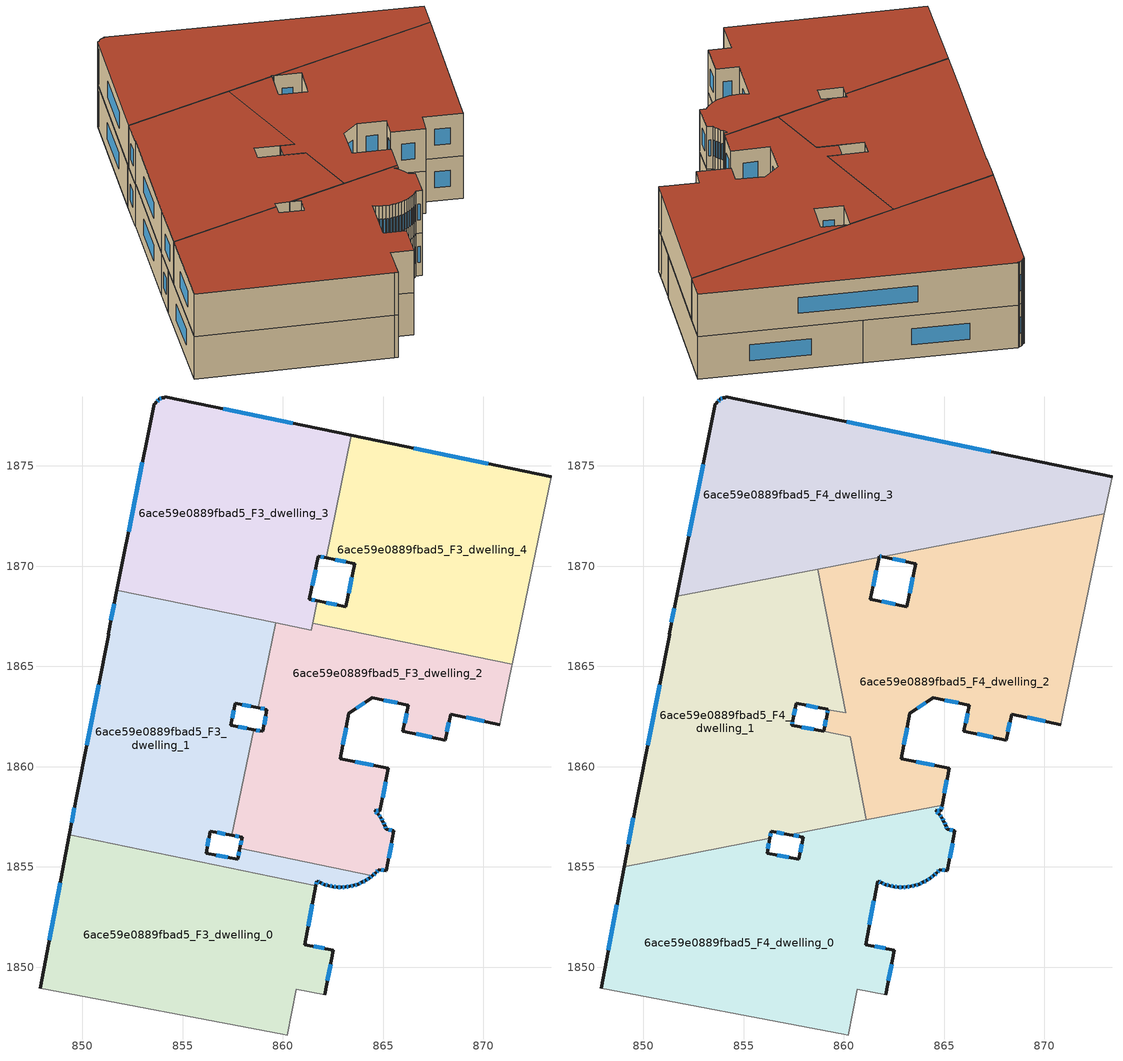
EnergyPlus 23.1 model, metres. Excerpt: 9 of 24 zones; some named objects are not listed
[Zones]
6ace59e0889fbad5_F3_dwelling_0
 floor to 6ace59e0889fbad5_F2_dwelling_0 (EU_floor_Construction): 861.65,1854.07 861.09,1851.13 862.51,1850.85 862.09,1848.62 860.67,1848.9 860.23,1846.6 859.99,1846.65 847.89,1848.95 849.35,1856.6 z9
 wall outside (EU_wall_Construction): 862.09,1848.62 862.51,1850.85 861.09,1851.13 861.65,1854.07 / 849.35,1856.6 847.89,1848.95 z9:12
 wall adiabatic (EU_wall_Construction): 847.89,1848.95 859.99,1846.65 860.23,1846.6 860.67,1848.9 862.09,1848.62 z9:12
 wall to 6ace59e0889fbad5_F3_dwelling_1 (EU_wall_Construction): 861.65,1854.07 849.35,1856.6 z9:12
 window (EU_Window_Construction): 862.07,1850.94 861.53,1851.04 / 862.22,1849.32 862.38,1850.15 / 848.89,1854.2 848.34,1851.35 / 861.26,1852.05 861.47,1853.15 z9.94:11.06
6ace59e0889fbad5_F3_dwelling_1
 floor to 6ace59e0889fbad5_F2_dwelling_1 (EU_floor_Construction): 859.64,1867.17 858.77,1862.93 857.62,1863.15 857.41,1862.07 858.54,1861.85 857.46,1856.58 856.38,1856.78 856.17,1855.69 857.75,1855.39 857.86,1855.92 864.46,1854.56 864.31,1854.44 864.13,1854.33 863.94,1854.23 863.75,1854.14 863.55,1854.08 863.34,1854.04 863.13,1854 862.92,1853.99 862.71,1853.99 862.5,1854.02 862.29,1854.07 862.08,1854.12 861.88,1854.2 861.69,1854.3 861.65,1854.07 849.35,1856.6 849.72,1858.56 851.32,1866.6 851.28,1866.6 851.72,1868.8 z9
 wall outside (EU_wall_Construction): 861.65,1854.07 861.69,1854.3 861.88,1854.2 862.08,1854.12 862.29,1854.07 862.5,1854.02 862.71,1853.99 862.92,1853.99 863.13,1854 863.34,1854.04 863.55,1854.08 863.75,1854.14 863.94,1854.23 864.13,1854.33 864.31,1854.44 864.46,1854.56 / 851.32,1866.6 849.72,1858.56 849.35,1856.6 / 851.32,1866.6 851.28,1866.6 / 851.72,1868.8 851.28,1866.6 / 858.54,1861.85 857.41,1862.07 857.62,1863.15 858.77,1862.93 / 857.86,1855.92 857.75,1855.39 856.17,1855.69 856.38,1856.78 857.46,1856.58 z9:12
 wall to 6ace59e0889fbad5_F3_dwelling_2 (EU_wall_Construction): 858.77,1862.93 859.64,1867.17 / 857.46,1856.58 858.54,1861.85 / 864.46,1854.56 857.86,1855.92 z9:12
 wall to 6ace59e0889fbad5_F3_dwelling_3 (EU_wall_Construction): 859.64,1867.17 851.72,1868.8 z9:12
 window (EU_Window_Construction): 863.61,1854.1 863.69,1854.12 / 863.4,1854.05 863.48,1854.07 / 863.19,1854.01 863.27,1854.02 / 862.98,1853.99 863.06,1854 / 862.77,1853.99 862.85,1853.99 / 862.56,1854.01 862.64,1854 / 862.35,1854.05 862.43,1854.03 / 862.15,1854.11 862.22,1854.08 / 861.95,1854.18 862.02,1854.15 / 861.75,1854.27 861.82,1854.23 / 861.66,1854.14 861.68,1854.22 / 849.6,1857.95 849.46,1857.22 / 850.82,1864.08 850.22,1861.08 / 851.58,1868.12 851.42,1867.29 / 857.98,1863.09 858.41,1863 / 857.47,1862.41 857.55,1862.81 / 858.19,1861.92 857.76,1862 / 856.72,1856.72 857.12,1856.64 / 856.23,1856.03 856.31,1856.44 / 857.26,1855.48 856.67,1855.6 / 857.82,1855.76 857.79,1855.56 / 864.36,1854.48 864.41,1854.52 / 864.19,1854.36 864.25,1854.41 / 864,1854.26 864.07,1854.3 / 863.81,1854.17 863.88,1854.2 z9.94:11.06
6ace59e0889fbad5_F3_dwelling_2
 floor to 6ace59e0889fbad5_F2_dwelling_2 (EU_floor_Construction): 871.44,1865.1 871.42,1865 870.97,1862.85 870.82,1862.1 868.37,1862.62 868.09,1861.33 865.98,1861.77 866.26,1863.07 864.45,1863.44 863.29,1862.66 862.86,1860.39 865.25,1859.93 864.84,1857.78 864.59,1857.83 864.76,1857.62 864.89,1857.45 864.99,1857.26 865.08,1857.08 865.17,1856.88 865.54,1856.8 865.16,1854.81 864.78,1854.87 864.63,1854.72 864.48,1854.58 864.46,1854.56 857.86,1855.92 857.96,1856.48 857.46,1856.58 858.54,1861.85 858.99,1861.76 859.2,1862.85 858.77,1862.93 859.64,1867.17 861.42,1866.81 861.49,1867.15 z9
 wall outside (EU_wall_Construction): 864.46,1854.56 864.48,1854.58 864.63,1854.72 864.78,1854.87 865.16,1854.81 865.54,1856.8 865.17,1856.88 865.08,1857.08 864.99,1857.26 864.89,1857.45 864.76,1857.62 864.59,1857.83 864.84,1857.78 865.25,1859.93 862.86,1860.39 863.29,1862.66 864.45,1863.44 866.26,1863.07 865.98,1861.77 868.09,1861.33 868.37,1862.62 870.82,1862.1 / 857.46,1856.58 857.96,1856.48 857.86,1855.92 / 858.77,1862.93 859.2,1862.85 858.99,1861.76 858.54,1861.85 z9:12
 wall to 6ace59e0889fbad5_F3_dwelling_4 (EU_wall_Construction): 871.44,1865.1 861.49,1867.15 z9:12
 wall adiabatic (EU_wall_Construction): 870.82,1862.1 870.97,1862.85 871.42,1865 871.44,1865.1 z9:12
 wall to 6ace59e0889fbad5_F3_dwelling_3 (EU_wall_Construction): 861.49,1867.15 861.42,1866.81 859.64,1867.17 z9:12
 window (EU_Window_Construction): 868.18,1861.73 868.28,1862.22 / 866.64,1861.63 867.43,1861.47 / 866.17,1862.66 866.07,1862.18 / 865.02,1863.32 865.69,1863.18 / 863.65,1862.91 864.09,1863.2 / 862.99,1861.1 863.15,1861.95 / 864.5,1860.07 863.61,1860.24 / 864.97,1858.45 865.12,1859.25 / 864.67,1857.81 864.76,1857.8 / 864.71,1857.68 864.64,1857.76 / 864.85,1857.5 864.8,1857.57 / 864.96,1857.32 864.92,1857.39 / 865.05,1857.13 865.02,1857.2 / 865.14,1856.94 865.11,1857.01 / 865.42,1856.83 865.28,1856.85 / 865.28,1855.43 865.42,1856.18 / 864.9,1854.85 865.04,1854.83 / 864.68,1854.76 864.74,1854.82 / 864.53,1854.62 864.58,1854.67 / 857.93,1856.31 857.89,1856.1 / 857.62,1856.55 857.81,1856.51 / 858.85,1861.79 858.68,1861.82 / 859.14,1862.51 859.06,1862.1 / 858.9,1862.91 859.07,1862.88 / 869.14,1862.46 870.05,1862.27 z9.94:11.06
6ace59e0889fbad5_F3_dwelling_3
 floor to 6ace59e0889fbad5_F2_dwelling_3 (EU_floor_Construction): 863.42,1876.53 862.16,1870.42 861.77,1870.51 861.33,1868.36 861.72,1868.28 861.42,1866.81 851.72,1868.8 853.58,1878.11 853.64,1878.09 853.69,1878.2 853.81,1878.32 853.98,1878.39 854.1,1878.4 854.11,1878.46 z9
 wall outside (EU_wall_Construction): 863.42,1876.53 854.11,1878.46 854.1,1878.4 853.98,1878.39 853.81,1878.32 853.69,1878.2 853.64,1878.09 853.58,1878.11 851.72,1868.8 / 861.72,1868.28 861.33,1868.36 861.77,1870.51 862.16,1870.42 z9:12
 wall to 6ace59e0889fbad5_F3_dwelling_4 (EU_wall_Construction): 862.16,1870.42 863.42,1876.53 / 861.49,1867.15 861.72,1868.28 z9:12
 window (EU_Window_Construction): 853.78,1878.28 853.73,1878.24 / 853.93,1878.37 853.87,1878.34 / 860.5,1877.13 857.03,1877.85 / 861.89,1870.48 862.04,1870.45 / 861.47,1869.03 861.63,1869.83 / 861.6,1868.3 861.45,1868.33 / 853,1875.19 852.3,1871.72 z9.94:11.06
6ace59e0889fbad5_F3_dwelling_4
 floor to 6ace59e0889fbad5_F2_dwelling_4 (EU_floor_Construction): 873.37,1874.47 871.44,1865.1 861.49,1867.15 861.72,1868.28 863.14,1867.98 863.59,1870.13 862.16,1870.42 863.42,1876.53 z9
 wall outside (EU_wall_Construction): 862.16,1870.42 863.59,1870.13 863.14,1867.98 861.72,1868.28 / 873.37,1874.47 863.42,1876.53 z9:12
 wall adiabatic (EU_wall_Construction): 871.44,1865.1 873.37,1874.47 z9:12
 window (EU_Window_Construction): 862.7,1868.07 862.17,1868.18 / 863.45,1869.45 863.28,1868.65 / 862.61,1870.33 863.14,1870.22 / 870.25,1875.11 866.54,1875.88 z9.94:11.06
6ace59e0889fbad5_F4_dwelling_0
 floor to 6ace59e0889fbad5_F3_dwelling_0 (EU_floor_Construction): 861.65,1854.07 861.09,1851.13 862.51,1850.85 862.09,1848.62 860.67,1848.9 860.23,1846.6 859.99,1846.65 847.89,1848.95 849.04,1855.02 853.17,1855.82 z12
 floor to 6ace59e0889fbad5_F3_dwelling_2 (EU_floor_Construction): 864.9,1858.09 864.84,1857.78 864.59,1857.83 864.76,1857.62 864.89,1857.45 864.99,1857.26 865.08,1857.08 865.17,1856.88 865.54,1856.8 865.16,1854.81 864.78,1854.87 864.63,1854.72 864.48,1854.58 864.46,1854.56 857.86,1855.92 857.96,1856.48 857.46,1856.58 857.47,1856.65 z12
 floor to 6ace59e0889fbad5_F3_dwelling_1 (EU_floor_Construction): 864.46,1854.56 864.31,1854.44 864.13,1854.33 863.94,1854.23 863.75,1854.14 863.55,1854.08 863.34,1854.04 863.13,1854 862.92,1853.99 862.71,1853.99 862.5,1854.02 862.29,1854.07 862.08,1854.12 861.88,1854.2 861.69,1854.3 861.65,1854.07 853.17,1855.82 856.31,1856.42 856.17,1855.69 857.75,1855.39 857.86,1855.92 z12
 wall outside (EU_wall_Construction): 862.09,1848.62 862.51,1850.85 861.09,1851.13 861.69,1854.3 861.88,1854.2 862.08,1854.12 862.29,1854.07 862.5,1854.02 862.71,1853.99 862.92,1853.99 863.13,1854 863.34,1854.04 863.55,1854.08 863.75,1854.14 863.94,1854.23 864.13,1854.33 864.31,1854.44 864.48,1854.58 864.63,1854.72 864.78,1854.87 865.16,1854.81 865.54,1856.8 865.17,1856.88 865.08,1857.08 864.99,1857.26 864.89,1857.45 864.76,1857.62 864.59,1857.83 864.84,1857.78 864.9,1858.09 / 849.04,1855.02 847.89,1848.95 / 857.28,1856.61 857.96,1856.48 857.75,1855.39 856.17,1855.69 856.31,1856.42 z12:15
 wall adiabatic (EU_wall_Construction): 847.89,1848.95 859.99,1846.65 860.23,1846.6 860.67,1848.9 862.09,1848.62 z12:15
 wall to 6ace59e0889fbad5_F4_dwelling_1 (EU_wall_Construction): 856.31,1856.42 849.04,1855.02 / 861.12,1857.36 857.28,1856.61 z12:15
 wall to 6ace59e0889fbad5_F4_dwelling_2 (EU_wall_Construction): 864.9,1858.09 861.13,1857.36 z12:15
 window (EU_Window_Construction): 864.96,1857.32 864.92,1857.39 / 865.05,1857.13 865.02,1857.2 / 865.14,1856.94 865.11,1857.01 / 865.42,1856.83 865.28,1856.85 / 865.28,1855.43 865.42,1856.18 / 864.9,1854.85 865.04,1854.83 / 864.68,1854.76 864.74,1854.82 / 864.53,1854.62 864.58,1854.67 / 864.36,1854.48 864.42,1854.53 / 864.19,1854.36 864.25,1854.41 / 864,1854.26 864.07,1854.3 / 863.81,1854.17 863.88,1854.2 / 863.61,1854.1 863.69,1854.12 / 863.4,1854.05 863.48,1854.07 / 863.19,1854.01 863.27,1854.02 / 862.98,1853.99 863.06,1854 / 862.77,1853.99 862.85,1853.99 / 862.56,1854.01 862.64,1854 / 862.35,1854.05 862.43,1854.03 / 862.15,1854.11 862.22,1854.08 / 861.95,1854.18 862.02,1854.15 / 861.75,1854.27 861.82,1854.23 / 861.28,1852.12 861.5,1853.3 / 862.07,1850.94 861.53,1851.04 / 862.22,1849.32 862.38,1850.15 / 848.68,1853.11 848.25,1850.85 / 856.21,1855.92 856.26,1856.19 / 857.26,1855.48 856.67,1855.6 / 857.9,1856.14 857.82,1855.73 / 857.5,1856.57 857.75,1856.52 / 864.86,1857.88 864.88,1857.99 / 864.67,1857.81 864.76,1857.8 / 864.71,1857.68 864.64,1857.76 / 864.85,1857.5 864.8,1857.57 z12.94:14.06
 roof outside (EU_roof_Construction): 862.09,1848.62 862.51,1850.85 861.09,1851.13 861.69,1854.3 861.88,1854.2 862.08,1854.12 862.29,1854.07 862.5,1854.02 862.71,1853.99 862.92,1853.99 863.13,1854 863.34,1854.04 863.55,1854.08 863.75,1854.14 863.94,1854.23 864.13,1854.33 864.31,1854.44 864.48,1854.58 864.63,1854.72 864.78,1854.87 865.16,1854.81 865.54,1856.8 865.17,1856.88 865.08,1857.08 864.99,1857.26 864.89,1857.45 864.76,1857.62 864.59,1857.83 864.84,1857.78 864.9,1858.09 857.28,1856.61 857.96,1856.48 857.75,1855.39 856.17,1855.69 856.31,1856.42 849.04,1855.02 847.89,1848.95 859.99,1846.65 860.23,1846.6 860.67,1848.9 z15
6ace59e0889fbad5_F4_dwelling_1
 floor to 6ace59e0889fbad5_F3_dwelling_1 (EU_floor_Construction): 859.21,1867.26 859.43,1866.13 858.77,1862.94 857.62,1863.15 857.41,1862.07 858.54,1861.85 857.47,1856.65 857.28,1856.61 856.38,1856.78 856.31,1856.42 853.17,1855.82 849.35,1856.6 849.72,1858.56 851.32,1866.6 851.28,1866.6 851.66,1868.49 852.48,1868.65 z12
 floor to 6ace59e0889fbad5_F3_dwelling_0 (EU_floor_Construction): 853.17,1855.82 849.04,1855.02 849.35,1856.6 z12
 floor to 6ace59e0889fbad5_F3_dwelling_2 (EU_floor_Construction): 859.43,1866.13 860.09,1862.69 858.77,1862.94 z12; 860.32,1861.5 861.12,1857.36 857.47,1856.65 858.54,1861.85 z12
 floor to 6ace59e0889fbad5_F3_dwelling_3 (EU_floor_Construction): 858.71,1869.85 859.21,1867.26 852.48,1868.65 z12
 wall outside (EU_wall_Construction): 856.31,1856.42 856.38,1856.78 857.28,1856.61 / 851.32,1866.6 849.72,1858.56 849.04,1855.02 / 851.32,1866.6 851.28,1866.6 / 851.66,1868.49 851.28,1866.6 / 858.99,1861.76 857.41,1862.07 857.45,1862.29 857.62,1863.15 859.2,1862.85 z12:15
 wall to 6ace59e0889fbad5_F4_dwelling_2 (EU_wall_Construction): 860.32,1861.5 858.99,1861.76 / 861.12,1857.36 860.32,1861.49 / 860.09,1862.69 858.71,1869.85 / 859.2,1862.85 860.09,1862.68 z12:15
 wall to 6ace59e0889fbad5_F4_dwelling_3 (EU_wall_Construction): 858.71,1869.85 851.66,1868.49 z12:15
 window (EU_Window_Construction): 856.66,1856.73 857,1856.67 / 856.33,1856.54 856.36,1856.67 / 849.51,1857.45 849.26,1856.13 / 850.82,1864.08 850.22,1861.08 / 851.54,1867.9 851.4,1867.19 / 858.11,1863.06 858.7,1862.95 / 857.5,1862.56 857.57,1862.88 / 857.42,1862.14 857.44,1862.22 / 858.49,1861.86 857.9,1861.97 z12.94:14.06
 roof outside (EU_roof_Construction): 861.12,1857.36 860.32,1861.49 857.41,1862.07 857.45,1862.29 857.62,1863.15 860.09,1862.68 858.71,1869.85 851.66,1868.49 851.28,1866.6 851.32,1866.6 849.72,1858.56 849.04,1855.02 856.31,1856.42 856.38,1856.78 857.28,1856.61 z15
6ace59e0889fbad5_F4_dwelling_2
 floor to 6ace59e0889fbad5_F3_dwelling_2 (EU_floor_Construction): 871.44,1865.1 871.42,1865 870.97,1862.85 870.82,1862.1 868.37,1862.62 868.09,1861.33 865.98,1861.77 866.26,1863.07 864.45,1863.44 863.29,1862.66 862.86,1860.39 865.25,1859.93 864.9,1858.09 861.12,1857.36 860.32,1861.5 858.99,1861.76 859.16,1862.62 859.2,1862.85 860.09,1862.68 859.43,1866.13 859.64,1867.17 861.42,1866.81 861.49,1867.15 z12
 floor to 6ace59e0889fbad5_F3_dwelling_4 (EU_floor_Construction): 872.99,1872.62 871.44,1865.1 861.49,1867.15 861.72,1868.28 863.14,1867.98 863.59,1870.13 862.16,1870.42 862.18,1870.53 z12
 floor to 6ace59e0889fbad5_F3_dwelling_1 (EU_floor_Construction): 859.64,1867.17 859.43,1866.13 859.21,1867.26 z12
 floor to 6ace59e0889fbad5_F3_dwelling_3 (EU_floor_Construction): 862.18,1870.53 862.16,1870.42 861.92,1870.48 z12; 861.76,1870.44 861.33,1868.36 861.72,1868.28 861.49,1867.15 861.42,1866.81 859.21,1867.26 858.71,1869.85 z12
 wall outside (EU_wall_Construction): 861.92,1870.47 863.59,1870.13 863.14,1867.98 861.33,1868.36 861.76,1870.44 / 864.9,1858.09 865.25,1859.93 862.86,1860.39 863.29,1862.66 864.45,1863.44 866.26,1863.07 865.98,1861.77 868.09,1861.33 868.37,1862.62 870.82,1862.1 / 859.2,1862.85 859.16,1862.62 858.99,1861.76 z12:15
 wall to 6ace59e0889fbad5_F4_dwelling_3 (EU_wall_Construction): 872.99,1872.62 861.92,1870.47 / 861.76,1870.44 858.71,1869.85 z12:15
 wall adiabatic (EU_wall_Construction): 870.82,1862.1 870.97,1862.85 872.99,1872.62 z12:15
 window (EU_Window_Construction): 861.46,1869.01 861.62,1869.79 / 862.57,1868.1 861.9,1868.24 / 863.45,1869.45 863.28,1868.65 / 862.44,1870.37 863.06,1870.24 / 869.14,1862.46 870.05,1862.27 / 868.18,1861.73 868.28,1862.22 / 866.64,1861.63 867.43,1861.47 / 866.17,1862.66 866.07,1862.18 / 865.02,1863.32 865.69,1863.18 / 863.65,1862.91 864.09,1863.2 / 862.99,1861.1 863.15,1861.95 / 864.5,1860.07 863.61,1860.24 / 865.01,1858.66 865.14,1859.35 / 859.11,1862.35 859.05,1862.03 / 859.19,1862.78 859.17,1862.69 z12.94:14.06
 roof outside (EU_roof_Construction): 870.82,1862.1 870.97,1862.85 872.99,1872.62 861.92,1870.47 863.59,1870.13 863.14,1867.98 861.33,1868.36 861.76,1870.44 858.71,1869.85 860.09,1862.68 859.2,1862.85 859.16,1862.62 858.99,1861.76 860.32,1861.5 861.12,1857.36 864.9,1858.09 865.25,1859.93 862.86,1860.39 863.29,1862.66 864.45,1863.44 866.26,1863.07 865.98,1861.77 868.09,1861.33 868.37,1862.62 z15
6ace59e0889fbad5_F4_dwelling_3
 floor to 6ace59e0889fbad5_F3_dwelling_3 (EU_floor_Construction): 863.42,1876.53 862.18,1870.53 861.92,1870.48 861.77,1870.51 861.76,1870.44 852.48,1868.65 851.72,1868.8 853.58,1878.11 853.64,1878.09 853.69,1878.2 853.81,1878.32 853.98,1878.39 854.1,1878.4 854.11,1878.46 z12
 floor to 6ace59e0889fbad5_F3_dwelling_1 (EU_floor_Construction): 852.48,1868.65 851.66,1868.49 851.72,1868.8 z12
 floor to 6ace59e0889fbad5_F3_dwelling_4 (EU_floor_Construction): 873.37,1874.47 872.99,1872.62 862.18,1870.53 863.42,1876.53 z12
 wall outside (EU_wall_Construction): 873.37,1874.47 854.11,1878.46 854.1,1878.4 853.98,1878.39 853.81,1878.32 853.69,1878.2 853.64,1878.09 853.58,1878.11 851.66,1868.49 / 861.76,1870.44 861.77,1870.51 861.92,1870.47 z12:15
 wall adiabatic (EU_wall_Construction): 872.99,1872.62 873.37,1874.47 z12:15
 window (EU_Window_Construction): 853.78,1878.28 853.73,1878.24 / 853.93,1878.37 853.87,1878.34 / 867.34,1875.72 860.15,1877.2 / 861.82,1870.5 861.87,1870.48 / 852.98,1875.09 852.26,1871.5 z12.94:14.06
 roof outside (EU_roof_Construction): 872.99,1872.62 873.37,1874.47 854.11,1878.46 854.1,1878.4 853.98,1878.39 853.81,1878.32 853.69,1878.2 853.64,1878.09 853.58,1878.11 851.66,1868.49 861.76,1870.44 861.77,1870.51 861.92,1870.47 z15
[Building]
EU S2 Campaign: North Axis=0; Terrain=City; Solar Distribution=FullExterior
[Site:Location]
Vienna: Latitude=48; Longitude=16.5; Time Zone=1; Elevation=183
[SizingPeriod:WeatherFileDays]
AnnualSizingPeriod: Begin Month=1; Begin Day of Month=1; End Month=12; End Day of Month=31; Day of Week for Start Day=Monday; Use Weather File Daylight Saving Period=No; Use Weather File Rain and Snow Indicators=No
[MATERIAL]
EU_InternalMass_Material: Roughness=MediumRough; Thickness=0.1; Conductivity=1; Density=1800; Specific Heat=900; Thermal Absorptance=0.9; Solar Absorptance=0.7; Visible Absorptance=0.7
[MATERIAL:NOMASS] Roughness=MediumRough; Thermal Absorptance=0.9; Solar Absorptance=0.7; Visible Absorptance=0.7
Name | Thermal Resistance
EU_wall_NoMass | 0.914258
EU_roof_NoMass | 0.954009
EU_floor_NoMass | 1.09711
[WINDOWMATERIAL:SIMPLEGLAZINGSYSTEM]
EU_Window_SimpleGlazing: UFactor=2.09642; Solar Heat Gain Coefficient=0.65; Visible Transmittance=0.65
[CONSTRUCTION]
EU_wall_Construction: EU_wall_NoMass
EU_roof_Construction: EU_roof_NoMass
EU_floor_Construction: EU_floor_NoMass
EU_Window_Construction: EU_Window_SimpleGlazing
EU_InternalMass_Construction: EU_InternalMass_Material
[ZONE] Type=1; Multiplier=1; Ceiling Height=autocalculate; Floor Area=autocalculate; Part of Total Floor Area=Yes
Name | Volume
6ace59e0889fbad5_F3_dwelling_0 | 299.87
6ace59e0889fbad5_F4_dwelling_0 | 366.089
6ace59e0889fbad5_F3_dwelling_1 | 310.684
6ace59e0889fbad5_F4_dwelling_1 | 362.288
6ace59e0889fbad5_F3_dwelling_2 | 278.743
6ace59e0889fbad5_F4_dwelling_2 | 369.893
6ace59e0889fbad5_F3_dwelling_3 | 292.869
6ace59e0889fbad5_F4_dwelling_3 | 366.083
6ace59e0889fbad5_F3_dwelling_4 | 282.199
[INTERNALMASS] Construction=EU_InternalMass_Construction
Name | Zone or ZoneList | Surface Area
6ace59e0889fbad5_F3_dwelling_0_EU_InternalMass | 6ace59e0889fbad5_F3_dwelling_0 | 99.958
6ace59e0889fbad5_F3_dwelling_1_EU_InternalMass | 6ace59e0889fbad5_F3_dwelling_1 | 103.56
6ace59e0889fbad5_F3_dwelling_2_EU_InternalMass | 6ace59e0889fbad5_F3_dwelling_2 | 92.9143
6ace59e0889fbad5_F3_dwelling_3_EU_InternalMass | 6ace59e0889fbad5_F3_dwelling_3 | 97.6255
6ace59e0889fbad5_F3_dwelling_4_EU_InternalMass | 6ace59e0889fbad5_F3_dwelling_4 | 94.0693
6ace59e0889fbad5_F4_dwelling_0_EU_InternalMass | 6ace59e0889fbad5_F4_dwelling_0 | 122.03
6ace59e0889fbad5_F4_dwelling_1_EU_InternalMass | 6ace59e0889fbad5_F4_dwelling_1 | 120.773
6ace59e0889fbad5_F4_dwelling_2_EU_InternalMass | 6ace59e0889fbad5_F4_dwelling_2 | 123.299
6ace59e0889fbad5_F4_dwelling_3_EU_InternalMass | 6ace59e0889fbad5_F4_dwelling_3 | 122.027
[OTHEREQUIPMENT] Fuel Type=Electricity; Design Level Calculation Method=Watts/Area; Power per Zone Floor Area=1; Fraction Latent=0; Fraction Radiant=0; Fraction Lost=0; Carbon Dioxide Generation Rate=0; EndUse Subcategory=EU_Step8_InternalGains
Name | Zone or ZoneList or Space or SpaceList | Schedule
EU_Step8_InternalGain_6ace59e0889fbad5_F3_dwelling_0_f000 | 6ace59e0889fbad5_F3_dwelling_0 | EU_Step8_GainSchedule_6ace59e0889fbad5_F3_dwelling_0_f000
EU_Step8_InternalGain_6ace59e0889fbad5_F3_dwelling_1_f000 | 6ace59e0889fbad5_F3_dwelling_1 | EU_Step8_GainSchedule_6ace59e0889fbad5_F3_dwelling_1_f000
EU_Step8_InternalGain_6ace59e0889fbad5_F3_dwelling_2_f000 | 6ace59e0889fbad5_F3_dwelling_2 | EU_Step8_GainSchedule_6ace59e0889fbad5_F3_dwelling_2_f000
EU_Step8_InternalGain_6ace59e0889fbad5_F3_dwelling_3_f000 | 6ace59e0889fbad5_F3_dwelling_3 | EU_Step8_GainSchedule_6ace59e0889fbad5_F3_dwelling_3_f000
EU_Step8_InternalGain_6ace59e0889fbad5_F3_dwelling_4_f000 | 6ace59e0889fbad5_F3_dwelling_4 | EU_Step8_GainSchedule_6ace59e0889fbad5_F3_dwelling_4_f000
EU_Step8_InternalGain_6ace59e0889fbad5_F4_dwelling_0_f000 | 6ace59e0889fbad5_F4_dwelling_0 | EU_Step8_GainSchedule_6ace59e0889fbad5_F4_dwelling_0_f000
EU_Step8_InternalGain_6ace59e0889fbad5_F4_dwelling_1_f000 | 6ace59e0889fbad5_F4_dwelling_1 | EU_Step8_GainSchedule_6ace59e0889fbad5_F4_dwelling_1_f000
EU_Step8_InternalGain_6ace59e0889fbad5_F4_dwelling_2_f000 | 6ace59e0889fbad5_F4_dwelling_2 | EU_Step8_GainSchedule_6ace59e0889fbad5_F4_dwelling_2_f000
EU_Step8_InternalGain_6ace59e0889fbad5_F4_dwelling_3_f000 | 6ace59e0889fbad5_F4_dwelling_3 | EU_Step8_GainSchedule_6ace59e0889fbad5_F4_dwelling_3_f000
[ZONEVENTILATION:DESIGNFLOWRATE] Schedule=EU_AlwaysOn; Design Flow Rate Calculation Method=AirChanges/Hour; Air Changes per Hour=0.546891; Ventilation Type=Natural; Fan Pressure Rise=0; Fan Total Efficiency=1; Constant Term Coefficient=1; Temperature Term Coefficient=0; Velocity Term Coefficient=0; Velocity Squared Term Coefficient=0; Minimum Indoor Temperature=-100; Maximum Indoor Temperature=100; Delta Temperature=-100; Minimum Outdoor Temperature=-100; Maximum Outdoor Temperature=100; Maximum Wind Speed=40
Name | Zone or ZoneList or Space or SpaceList
EU_ConstantAir_6ace59e0889fbad5_F3_dwelling_0 | 6ace59e0889fbad5_F3_dwelling_0
EU_ConstantAir_6ace59e0889fbad5_F3_dwelling_1 | 6ace59e0889fbad5_F3_dwelling_1
EU_ConstantAir_6ace59e0889fbad5_F3_dwelling_2 | 6ace59e0889fbad5_F3_dwelling_2
EU_ConstantAir_6ace59e0889fbad5_F3_dwelling_3 | 6ace59e0889fbad5_F3_dwelling_3
EU_ConstantAir_6ace59e0889fbad5_F3_dwelling_4 | 6ace59e0889fbad5_F3_dwelling_4
EU_ConstantAir_6ace59e0889fbad5_F4_dwelling_0 | 6ace59e0889fbad5_F4_dwelling_0
EU_ConstantAir_6ace59e0889fbad5_F4_dwelling_1 | 6ace59e0889fbad5_F4_dwelling_1
EU_ConstantAir_6ace59e0889fbad5_F4_dwelling_2 | 6ace59e0889fbad5_F4_dwelling_2
EU_ConstantAir_6ace59e0889fbad5_F4_dwelling_3 | 6ace59e0889fbad5_F4_dwelling_3
[HVACTEMPLATE:ZONE:IDEALLOADSAIRSYSTEM] System Availability Schedule=EU_AlwaysOn; Maximum Heating Supply Air Temperature=50; Minimum Cooling Supply Air Temperature=13; Maximum Heating Supply Air Humidity Ratio=0.0156; Minimum Cooling Supply Air Humidity Ratio=0.0077; Heating Limit=NoLimit; Cooling Limit=NoLimit; Heating Availability Schedule=EU_AlwaysOn; Cooling Availability Schedule=EU_CoolingOff; Dehumidification Control Type=ConstantSensibleHeatRatio; Cooling Sensible Heat Ratio=0.7; Dehumidification Setpoint=60; Humidification Control Type=None; Humidification Setpoint=30; Outdoor Air Method=None; Outdoor Air Flow Rate per Person=0.00944; Outdoor Air Flow Rate per Zone Floor Area=0; Outdoor Air Flow Rate per Zone=0; Demand Controlled Ventilation Type=None; Outdoor Air Economizer Type=NoEconomizer; Heat Recovery Type=None; Sensible Heat Recovery Effectiveness=0.7; Latent Heat Recovery Effectiveness=0.65
Name | Template Thermostat
6ace59e0889fbad5_F3_dwelling_0 | EU_HeatOnly_6ace59e0889fbad5_F3_dwelling_0
6ace59e0889fbad5_F3_dwelling_1 | EU_HeatOnly_6ace59e0889fbad5_F3_dwelling_1
6ace59e0889fbad5_F3_dwelling_2 | EU_HeatOnly_6ace59e0889fbad5_F3_dwelling_2
6ace59e0889fbad5_F3_dwelling_3 | EU_HeatOnly_6ace59e0889fbad5_F3_dwelling_3
6ace59e0889fbad5_F3_dwelling_4 | EU_HeatOnly_6ace59e0889fbad5_F3_dwelling_4
6ace59e0889fbad5_F4_dwelling_0 | EU_HeatOnly_6ace59e0889fbad5_F4_dwelling_0
6ace59e0889fbad5_F4_dwelling_1 | EU_HeatOnly_6ace59e0889fbad5_F4_dwelling_1
6ace59e0889fbad5_F4_dwelling_2 | EU_HeatOnly_6ace59e0889fbad5_F4_dwelling_2
6ace59e0889fbad5_F4_dwelling_3 | EU_HeatOnly_6ace59e0889fbad5_F4_dwelling_3
[SIZING:ZONE] Zone Cooling Design Supply Air Temperature Input Method=SupplyAirTemperature; Zone Cooling Design Supply Air Temperature=13; Zone Heating Design Supply Air Temperature Input Method=SupplyAirTemperature; Zone Heating Design Supply Air Temperature=50; Zone Cooling Design Supply Air Humidity Ratio=0.008; Zone Heating Design Supply Air Humidity Ratio=0.008; Cooling Design Air Flow Method=DesignDay; Cooling Design Air Flow Rate=0; Cooling Minimum Air Flow per Zone Floor Area=0.000762; Cooling Minimum Air Flow=0; Cooling Minimum Air Flow Fraction=0.2; Heating Design Air Flow Method=DesignDay; Heating Design Air Flow Rate=0; Heating Maximum Air Flow per Zone Floor Area=0.002032; Heating Maximum Air Flow=0.141576; Heating Maximum Air Flow Fraction=0.3; Account for Dedicated Outdoor Air System=No; Dedicated Outdoor Air System Control Strategy=NeutralSupplyAir; Dedicated Outdoor Air Low Setpoint Temperature for Design=autosize; Dedicated Outdoor Air High Setpoint Temperature for Design=autosize; Zone Load Sizing Method=Sensible Load Only No Latent Load; Zone Latent Cooling Design Supply Air Humidity Ratio Input Method=HumidityRatioDifference; Zone Cooling Design Supply Air Humidity Ratio Difference=0.005; Zone Latent Heating Design Supply Air Humidity Ratio Input Method=HumidityRatioDifference; Zone Humidification Design Supply Air Humidity Ratio Difference=0.005
6ace59e0889fbad5_F3_dwelling_0; 6ace59e0889fbad5_F3_dwelling_1; 6ace59e0889fbad5_F3_dwelling_2; 6ace59e0889fbad5_F3_dwelling_3; 6ace59e0889fbad5_F3_dwelling_4; 6ace59e0889fbad5_F4_dwelling_0; 6ace59e0889fbad5_F4_dwelling_1; 6ace59e0889fbad5_F4_dwelling_2; 6ace59e0889fbad5_F4_dwelling_3
[SCHEDULE:CONSTANT]
Name | Hourly Value
EU_AlwaysOn | 1
EU_CoolingOff | 0
[SCHEDULE:FILE] Column Number=1; Rows to Skip at Top=0; Number of Hours of Data=8760; Column Separator=Comma; Interpolate to Timestep=No; Minutes per Item=60; Adjust Schedule for Daylight Savings=Yes
Name | File
EU_Step8_GainSchedule_6ace59e0889fbad5_F3_dwelling_0_f000 | ../../schedules/6ace59e0889fbad5/6ace59e0889fbad5_F3_dwelling_0_f000_gain.csv
EU_Step8_GainSchedule_6ace59e0889fbad5_F3_dwelling_1_f000 | ../../schedules/6ace59e0889fbad5/6ace59e0889fbad5_F3_dwelling_1_f000_gain.csv
EU_Step8_GainSchedule_6ace59e0889fbad5_F3_dwelling_2_f000 | ../../schedules/6ace59e0889fbad5/6ace59e0889fbad5_F3_dwelling_2_f000_gain.csv
EU_Step8_GainSchedule_6ace59e0889fbad5_F3_dwelling_3_f000 | ../../schedules/6ace59e0889fbad5/6ace59e0889fbad5_F3_dwelling_3_f000_gain.csv
EU_Step8_GainSchedule_6ace59e0889fbad5_F3_dwelling_4_f000 | ../../schedules/6ace59e0889fbad5/6ace59e0889fbad5_F3_dwelling_4_f000_gain.csv
EU_Step8_GainSchedule_6ace59e0889fbad5_F4_dwelling_0_f000 | ../../schedules/6ace59e0889fbad5/6ace59e0889fbad5_F4_dwelling_0_f000_gain.csv
EU_Step8_GainSchedule_6ace59e0889fbad5_F4_dwelling_1_f000 | ../../schedules/6ace59e0889fbad5/6ace59e0889fbad5_F4_dwelling_1_f000_gain.csv
EU_Step8_GainSchedule_6ace59e0889fbad5_F4_dwelling_2_f000 | ../../schedules/6ace59e0889fbad5/6ace59e0889fbad5_F4_dwelling_2_f000_gain.csv
EU_Step8_GainSchedule_6ace59e0889fbad5_F4_dwelling_3_f000 | ../../schedules/6ace59e0889fbad5/6ace59e0889fbad5_F4_dwelling_3_f000_gain.csv
